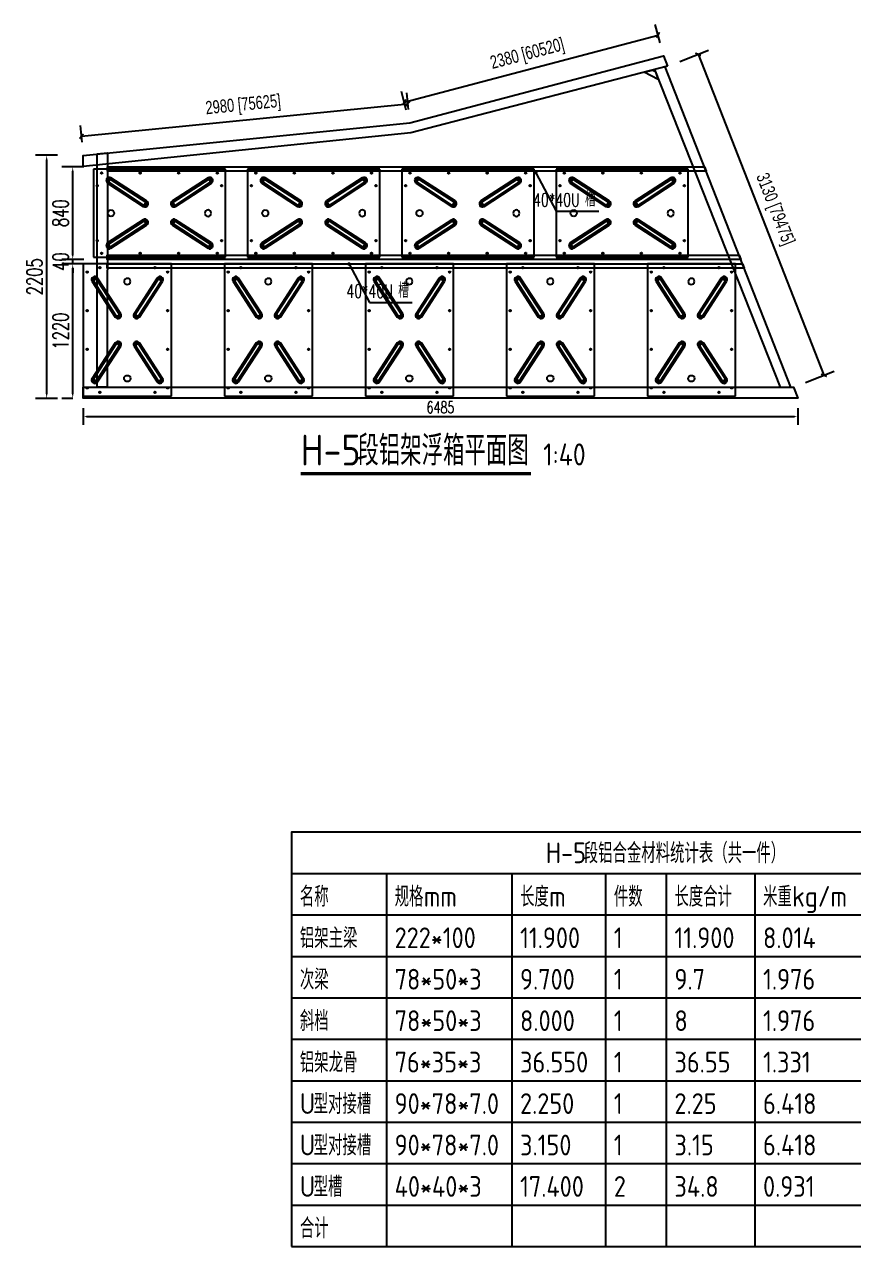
# Model space of a CAD drawing. Extents: x -89702 to 926017, y -610001 to -56924.
# Drawn here: x 137881 to 145408, y -587890 to -576803 of the extents above; entities that cross this region are included whole.
import ezdxf

# ---------------------------------------------------------------- set-up
doc = ezdxf.new("R2010")
doc.units = 0
doc.header["$LTSCALE"] = 10
doc.header["$MEASUREMENT"] = 0
for name, color, linetype in [('DIM_LEAD', 3, 'Continuous'), ('DIM_SYMB', 3, 'Continuous'), ('PUB_DIM', 3, 'Continuous'), ('PUB_TAB', 7, 'Continuous'), ('PUB_TEXT', 7, 'Continuous'), ('W-FLOAT_BOWL浮筒', 253, 'Continuous'), ('W-STEEL_FRAME钢架', 3, 'Continuous'), ('浮箱U槽', 5, 'Continuous')]:
    doc.layers.add(name, color=color, linetype=linetype)
doc.styles.add('_TCH_DIM', font='SIMPLEX', dxfattribs={"bigfont": 'GBCBIG'})
doc.styles.add('_TCH_DIM_T3', font='arial.ttf', dxfattribs={"width": 0.705882})
doc.styles.get("Standard").update_dxf_attribs({"font": 'gbenor.shx', "bigfont": 'gbcbig.shx'})
doc.styles.add('STANDARD_T3', font='simplex.shx', dxfattribs={"width": 0.7, "bigfont": 'gbcbig.shx'})
doc.dimstyles.new('_TCH_ARCH&&40', dxfattribs={"dimtxt": 119, "dimasz": 40, "dimexe": 100, "dimexo": 120, "dimgap": 50.5, "dimtad": 1, "dimdec": 0, "dimrnd": 10, "dimzin": 0, "dimdsep": 46, "dimtxsty": '_TCH_DIM_T3', "dimblk": 'ARCHTICK', "dimcen": 0.09, "dimclrt": 7, "dimadec": 0, "dimazin": 2, "dimtfac": 1, "dimtdec": 0, "dimtix": 1, "dimtmove": 2, "dimatfit": 3, "dimfxl": 0, "dimtolj": 1, "dimtzin": 0, "dimarcsym": 0})
doc.dimstyles.new('W&&30', dxfattribs={"dimtxt": 105, "dimasz": 30, "dimexe": 75, "dimexo": 90, "dimgap": 30, "dimtad": 1, "dimdec": 0, "dimzin": 0, "dimdsep": 46, "dimtxsty": 'STANDARD_T3', "dimcen": 0.09, "dimclrd": 1, "dimclre": 1, "dimclrt": 7, "dimazin": 2, "dimtfac": 1, "dimtdec": 0, "dimtix": 1, "dimtmove": 2, "dimatfit": 3, "dimfxl": 0, "dimtolj": 1, "dimtzin": 0, "dimarcsym": 0})
doc.dimstyles.new('W&&40', dxfattribs={"dimtxt": 140, "dimasz": 40, "dimexe": 100, "dimexo": 120, "dimgap": 40, "dimtad": 1, "dimdec": 0, "dimzin": 0, "dimdsep": 46, "dimtxsty": 'STANDARD_T3', "dimcen": 0.09, "dimclrd": 1, "dimclre": 1, "dimclrt": 7, "dimazin": 2, "dimtfac": 1, "dimtdec": 0, "dimtix": 1, "dimtmove": 2, "dimatfit": 3, "dimfxl": 0, "dimtolj": 1, "dimtzin": 0, "dimarcsym": 0})

# ---------------------------------------------------------------- blocks, each defined once
blk = doc.blocks.new('*D894')
at = {"layer": 'Defpoints', "color": 0, "transparency": 16777216}
for p in [(138320, -578975), (138632, -578975), (138416, -580195)]:
    blk.add_point(p, dxfattribs=at)
at = {"layer": 'W-STEEL_FRAME钢架', "color": 1, "lineweight": -2, "transparency": 16777216}
for p, q in [((138420, -578975), (138220, -578975)), ((138320, -580155), (138320, -579015)), ((138320, -580195), (138220, -580195))]:
    blk.add_line(p, q, dxfattribs=at)
at = {"layer": 'W-STEEL_FRAME钢架', "color": 1, "transparency": 16777216}
for points in [[(138313, -579015), (138326, -579015), (138320, -578975)], [(138313, -580155), (138326, -580155), (138320, -580195)]]:
    blk.add_solid(points, dxfattribs=at)
at = {"layer": 'W-STEEL_FRAME钢架', "color": 7, "transparency": 16777216, "insert": (138210, -579585), "char_height": 140, "attachment_point": 5, "rotation": 90, "style": 'STANDARD_T3'}
blk.add_mtext('\\A1;1220', dxfattribs=at)
blk = doc.blocks.new('*D895')
at = {"layer": 'Defpoints', "color": 0, "transparency": 16777216}
for p in [(138416, -580195), (144901, -580195), (144901, -580360)]:
    blk.add_point(p, dxfattribs=at)
at = {"layer": 'W-STEEL_FRAME钢架', "color": 1, "lineweight": -2, "transparency": 16777216}
for p, q in [((138416, -580285), (138416, -580435)), ((144901, -580285), (144901, -580435)), ((138446, -580360), (144871, -580360))]:
    blk.add_line(p, q, dxfattribs=at)
at = {"layer": 'W-STEEL_FRAME钢架', "color": 1, "transparency": 16777216}
for points in [[(138446, -580355), (138446, -580365), (138416, -580360)], [(144871, -580355), (144871, -580365), (144901, -580360)]]:
    blk.add_solid(points, dxfattribs=at)
at = {"layer": 'W-STEEL_FRAME钢架', "color": 7, "transparency": 16777216, "insert": (141658, -580277), "char_height": 105, "attachment_point": 5, "style": 'STANDARD_T3'}
blk.add_mtext('\\A1;6485', dxfattribs=at)
blk = doc.blocks.new('*D896')
at = {"layer": 'Defpoints', "color": 0, "transparency": 16777216}
for p in [(138416, -577990), (138083, -580195), (138416, -580195)]:
    blk.add_point(p, dxfattribs=at)
at = {"layer": 'W-STEEL_FRAME钢架', "color": 1, "lineweight": -2, "transparency": 16777216}
for p, q in [((138183, -577990), (137983, -577990)), ((138083, -578030), (138083, -580155)), ((138183, -580195), (137983, -580195))]:
    blk.add_line(p, q, dxfattribs=at)
at = {"layer": 'W-STEEL_FRAME钢架', "color": 1, "transparency": 16777216}
for points in [[(138077, -578030), (138090, -578030), (138083, -577990)], [(138077, -580155), (138090, -580155), (138083, -580195)]]:
    blk.add_solid(points, dxfattribs=at)
at = {"layer": 'W-STEEL_FRAME钢架', "color": 7, "transparency": 16777216, "insert": (137973, -579092), "char_height": 140, "attachment_point": 5, "rotation": 90, "style": 'STANDARD_T3'}
blk.add_mtext('\\A1;2205', dxfattribs=at)
blk = doc.blocks.new('fx1200')
for p, q in [((1200, 276), (0, 276)), ((0, 276), (0, -524)), ((1200, -524), (1200, 276)), ((121, 187), (116, 177)), ((116, 177), (118, 165)), ((118, 165), (121, 155)), ((128, 196), (121, 187)), ((121, 155), (129, 147)), ((126, 172), (129, 182)), ((128, 162), (126, 172)), ((139, 201), (128, 196)), ((134, 155), (128, 162)), ((129, 182), (136, 190)), ((129, 172), (131, 180)), ((131, 164), (129, 172)), ((137, 159), (129, 147)), ((129, 147), (453, -63)), ((131, 180), (137, 187)), ((137, 159), (131, 164)), ((134, 155), (458, -56)), ((136, 190), (145, 192)), ((137, 187), (145, 189)), ((153, 185), (137, 159)), ((461, -53), (137, 159)), ((150, 201), (139, 201)), ((145, 192), (155, 189)), ((145, 189), (153, 185)), ((159, 197), (150, 201)), ((159, 197), (153, 185)), ((153, 185), (477, -24)), ((478, -21), (155, 189)), ((483, -12), (159, 197)), ((1041, 197), (717, -12)), ((1045, 189), (722, -21)), ((723, -24), (1047, 185)), ((1064, 159), (741, -53)), ((742, -56), (1066, 155)), ((747, -63), (1071, 147)), ((1052, 201), (1041, 197)), ((1047, 185), (1041, 197)), ((1045, 189), (1055, 192)), ((1047, 185), (1055, 189)), ((1047, 185), (1064, 159)), ((1063, 201), (1052, 201)), ((1055, 192), (1064, 190)), ((1055, 189), (1063, 187)), ((1072, 196), (1063, 201)), ((1063, 187), (1069, 180)), ((1064, 190), (1072, 182)), ((1069, 164), (1064, 159)), ((1064, 159), (1071, 147)), ((1072, 162), (1066, 155)), ((1069, 180), (1071, 172)), ((1071, 172), (1069, 164)), ((1071, 147), (1079, 155)), ((1080, 187), (1072, 196)), ((1072, 182), (1076, 172)), ((1076, 172), (1072, 162)), ((1079, 155), (1084, 165)), ((1084, 177), (1080, 187)), ((1084, 165), (1084, 177)), ((134, -113), (140, -103)), ((140, -103), (150, -96)), ((150, -96), (161, -95)), ((161, -95), (171, -96)), ((171, -96), (180, -103)), ((180, -103), (187, -113)), ((461, -53), (453, -63)), ((453, -63), (464, -68)), ((467, -59), (458, -56)), ((461, -53), (477, -24)), ((469, -54), (461, -53)), ((464, -68), (475, -68)), ((478, -56), (467, -59)), ((475, -53), (469, -54)), ((482, -48), (475, -53)), ((475, -68), (485, -63)), ((483, -12), (477, -24)), ((477, -24), (482, -31)), ((478, -21), (485, -29)), ((485, -49), (478, -56)), ((482, -31), (485, -39)), ((485, -39), (482, -48)), ((491, -21), (483, -12)), ((485, -29), (488, -39)), ((488, -39), (485, -49)), ((485, -63), (493, -54)), ((496, -31), (491, -21)), ((493, -54), (496, -43)), ((496, -43), (496, -31)), ((709, -21), (704, -31)), ((704, -31), (704, -43)), ((704, -43), (707, -54)), ((707, -54), (715, -63)), ((717, -12), (709, -21)), ((712, -39), (715, -29)), ((715, -49), (712, -39)), ((715, -29), (722, -21)), ((723, -56), (715, -49)), ((715, -63), (725, -68)), ((717, -12), (723, -24)), ((717, -39), (718, -31)), ((718, -48), (717, -39)), ((718, -31), (723, -24)), ((725, -53), (718, -48)), ((741, -53), (723, -24)), ((733, -59), (723, -56)), ((733, -54), (725, -53)), ((725, -68), (736, -68)), ((741, -53), (733, -54)), ((742, -56), (733, -59)), ((736, -68), (747, -63)), ((741, -53), (747, -63)), ((1020, -103), (1015, -113)), ((1029, -96), (1020, -103)), ((1041, -95), (1029, -96)), ((1050, -96), (1041, -95)), ((1060, -103), (1050, -96)), ((1066, -113), (1060, -103)), ((453, -184), (129, -393)), ((132, -123), (134, -113)), ((134, -135), (132, -123)), ((140, -145), (134, -135)), ((458, -192), (134, -402)), ((137, -405), (461, -195)), ((150, -150), (140, -145)), ((161, -153), (150, -150)), ((171, -150), (161, -153)), ((180, -145), (171, -150)), ((187, -135), (180, -145)), ((187, -113), (188, -123)), ((188, -123), (187, -135)), ((464, -180), (453, -184)), ((453, -184), (461, -195)), ((458, -192), (467, -189)), ((461, -195), (469, -192)), ((461, -195), (477, -222)), ((475, -180), (464, -180)), ((467, -189), (478, -190)), ((469, -192), (475, -194)), ((485, -185), (475, -180)), ((475, -194), (482, -200)), ((482, -217), (477, -222)), ((478, -190), (485, -199)), ((485, -219), (478, -225)), ((482, -200), (485, -209)), ((485, -209), (482, -217)), ((493, -194), (485, -185)), ((485, -199), (488, -209)), ((488, -209), (485, -219)), ((491, -225), (496, -215)), ((496, -204), (493, -194)), ((496, -215), (496, -204)), ((707, -194), (704, -204)), ((704, -204), (704, -215)), ((704, -215), (709, -225)), ((715, -185), (707, -194)), ((712, -209), (715, -199)), ((715, -219), (712, -209)), ((725, -180), (715, -185)), ((715, -199), (723, -190)), ((722, -225), (715, -219)), ((717, -209), (718, -200)), ((718, -217), (717, -209)), ((718, -200), (725, -194)), ((723, -222), (718, -217)), ((723, -190), (733, -189)), ((741, -195), (723, -222)), ((736, -180), (725, -180)), ((725, -194), (733, -192)), ((733, -189), (742, -192)), ((733, -192), (741, -195)), ((747, -184), (736, -180)), ((747, -184), (741, -195)), ((741, -195), (1064, -405)), ((1066, -402), (742, -192)), ((1071, -393), (747, -184)), ((1015, -113), (1012, -123)), ((1012, -123), (1015, -135)), ((1015, -135), (1020, -145)), ((1020, -145), (1029, -150)), ((1029, -150), (1041, -153)), ((1041, -153), (1050, -150)), ((1050, -150), (1060, -145)), ((1060, -145), (1066, -135)), ((1068, -123), (1066, -113)), ((1066, -135), (1068, -123)), ((477, -222), (153, -433)), ((155, -437), (478, -225)), ((159, -443), (483, -234)), ((477, -222), (483, -234)), ((483, -234), (491, -225)), ((709, -225), (717, -234)), ((723, -222), (717, -234)), ((717, -234), (1041, -443)), ((722, -225), (1045, -437)), ((1047, -433), (723, -222)), ((118, -412), (116, -423)), ((116, -423), (121, -435)), ((121, -402), (118, -412)), ((129, -393), (121, -402)), ((121, -435), (128, -443)), ((126, -420), (128, -410)), ((129, -430), (126, -420)), ((128, -410), (134, -402)), ((128, -443), (139, -448)), ((129, -393), (137, -405)), ((129, -420), (131, -412)), ((131, -428), (129, -420)), ((136, -437), (129, -430)), ((131, -412), (137, -405)), ((137, -433), (131, -428)), ((145, -438), (136, -437)), ((153, -433), (137, -405)), ((145, -435), (137, -433)), ((153, -433), (145, -435)), ((155, -437), (145, -438)), ((150, -448), (159, -443)), ((153, -433), (159, -443)), ((1041, -443), (1047, -433)), ((1041, -443), (1052, -448)), ((1055, -438), (1045, -437)), ((1047, -433), (1064, -405)), ((1055, -435), (1047, -433)), ((1063, -433), (1055, -435)), ((1064, -437), (1055, -438)), ((1069, -428), (1063, -433)), ((1063, -448), (1072, -443)), ((1071, -393), (1064, -405)), ((1064, -405), (1069, -412)), ((1072, -430), (1064, -437)), ((1066, -402), (1072, -410)), ((1069, -412), (1071, -420)), ((1071, -420), (1069, -428)), ((1079, -402), (1071, -393)), ((1072, -410), (1076, -420)), ((1076, -420), (1072, -430)), ((1072, -443), (1080, -435)), ((1084, -412), (1079, -402)), ((1080, -435), (1084, -423)), ((1084, -423), (1084, -412)), ((0, -524), (1200, -524)), ((139, -448), (150, -448)), ((1052, -448), (1063, -448))]:
    blk.add_line(p, q)
for centre in [(75, 241), (425, 241), (775, 241), (1125, 241), (35, 126), (1165, 126), (35, -374), (1165, -374), (75, -489), (425, -489), (775, -489), (1125, -489)]:
    blk.add_circle(centre, 7)
blk = doc.blocks.new('*U834')
at = {"layer": 'W-FLOAT_BOWL浮筒', "rotation": 270.000000001017}
blk.add_blockref('fx1200', (124, 600), dxfattribs=at)
blk = doc.blocks.new('*U831')
at = {"layer": 'W-FLOAT_BOWL浮筒', "color": 0, "linetype": 'ByBlock', "lineweight": -2, "transparency": 16777216}
for p in [(-5120, 0), (-3840, 0), (-2560, 0), (-1280, 0), (0, 0)]:
    blk.add_blockref('*U834', p, dxfattribs=at)
blk = doc.blocks.new('*U832')
at = {"layer": 'W-FLOAT_BOWL浮筒', "rotation": 180.0000000010169}
blk.add_blockref('fx1200', (600, -124), dxfattribs=at)
blk = doc.blocks.new('*U833')
at = {"layer": 'W-FLOAT_BOWL浮筒', "color": 0, "linetype": 'ByBlock', "lineweight": -2, "transparency": 16777216}
for p in [(-4200, 0), (-2800, 0), (-1400, 0), (0, 0)]:
    blk.add_blockref('*U832', p, dxfattribs=at)
blk = doc.blocks.new('*D2189')
at = {"layer": 'Defpoints', "color": 0, "transparency": 16777216}
for p in [(138320, -578935), (138632, -578975), (138633, -578935)]:
    blk.add_point(p, dxfattribs=at)
at = {"layer": 'W-STEEL_FRAME钢架', "color": 1, "lineweight": -2, "transparency": 16777216}
for p, q in [((138320, -578895), (138320, -578855)), ((138420, -578935), (138220, -578935)), ((138420, -578975), (138220, -578975)), ((138320, -578975), (138320, -578935)), ((138320, -579015), (138320, -579055))]:
    blk.add_line(p, q, dxfattribs=at)
at = {"layer": 'W-STEEL_FRAME钢架', "color": 1, "transparency": 16777216}
for points in [[(138313, -578895), (138326, -578895), (138320, -578935)], [(138313, -579015), (138326, -579015), (138320, -578975)]]:
    blk.add_solid(points, dxfattribs=at)
at = {"layer": 'W-STEEL_FRAME钢架', "color": 7, "transparency": 16777216, "insert": (138210, -578955), "char_height": 140, "attachment_point": 5, "rotation": 90, "style": 'STANDARD_T3'}
blk.add_mtext('\\A1;40', dxfattribs=at)
blk = doc.blocks.new('*D2190')
at = {"layer": 'Defpoints', "color": 0, "transparency": 16777216}
for p in [(138320, -578095), (138634, -578095), (138633, -578935)]:
    blk.add_point(p, dxfattribs=at)
at = {"layer": 'W-STEEL_FRAME钢架', "color": 1, "lineweight": -2, "transparency": 16777216}
for p, q in [((138420, -578095), (138220, -578095)), ((138320, -578895), (138320, -578135)), ((138420, -578935), (138220, -578935))]:
    blk.add_line(p, q, dxfattribs=at)
at = {"layer": 'W-STEEL_FRAME钢架', "color": 1, "transparency": 16777216}
for points in [[(138313, -578135), (138326, -578135), (138320, -578095)], [(138313, -578895), (138326, -578895), (138320, -578935)]]:
    blk.add_solid(points, dxfattribs=at)
at = {"layer": 'W-STEEL_FRAME钢架', "color": 7, "transparency": 16777216, "insert": (138210, -578515), "char_height": 140, "attachment_point": 5, "rotation": 90, "style": 'STANDARD_T3'}
blk.add_mtext('\\A1;840', dxfattribs=at)
blk = doc.blocks.new('_ArchTick')
at = {"color": 0, "linetype": 'ByBlock', "const_width": 0.4}
blk.add_lwpolyline([(-0.5, -0.5), (0.5, 0.5)], dxfattribs=at)
blk = doc.blocks.new('*D2440')
at = {"layer": 'Defpoints', "color": 0, "transparency": 16777216}
for p in [(143720, -577182), (145139, -579986), (144861, -580095)]:
    blk.add_point(p, dxfattribs=at)
at = {"layer": 'PUB_DIM', "color": 0, "lineweight": -2, "transparency": 16777216}
for p, q in [((143831, -577138), (144090, -577036)), ((143997, -577073), (145139, -579986)), ((144973, -580051), (145232, -579949))]:
    blk.add_line(p, q, dxfattribs=at)
at = {"layer": 'PUB_DIM', "color": 0, "lineweight": -2, "transparency": 16777216, "xscale": 40, "yscale": 40, "zscale": 40}
for p, rotation in [((143997, -577073), 111.4031302733517), ((145139, -579986), 291.4031302733517)]:
    blk.add_blockref('_ArchTick', p, dxfattribs=dict(at, rotation=rotation))
at = {"layer": 'PUB_DIM', "color": 7, "transparency": 16777216, "insert": (144686, -578483), "char_height": 119, "attachment_point": 5, "rotation": 291.4031, "style": '_TCH_DIM_T3'}
blk.add_mtext('\\A1;3130 [79475]', dxfattribs=at)
blk = doc.blocks.new('*D2441')
at = {"layer": 'Defpoints', "color": 0, "transparency": 16777216}
for p in [(143633, -576899), (143683, -577087), (141379, -577695)]:
    blk.add_point(p, dxfattribs=at)
at = {"layer": 'W-STEEL_FRAME钢架', "color": 0, "lineweight": -2, "transparency": 16777216}
for p, q in [((143652, -576971), (143608, -576803)), ((141329, -577507), (143633, -576899)), ((141348, -577579), (141304, -577410))]:
    blk.add_line(p, q, dxfattribs=at)
at = {"layer": 'W-STEEL_FRAME钢架', "color": 0, "lineweight": -2, "transparency": 16777216, "xscale": 40, "yscale": 40, "zscale": 40}
for p, rotation in [((143633, -576899), 14.76714142802821), ((141329, -577507), 194.7671414280282)]:
    blk.add_blockref('_ArchTick', p, dxfattribs=dict(at, rotation=rotation))
at = {"layer": 'W-STEEL_FRAME钢架', "color": 7, "transparency": 16777216, "insert": (142449, -577080), "char_height": 119, "attachment_point": 5, "rotation": 14.7671, "style": '_TCH_DIM_T3'}
blk.add_mtext('\\A1;2380 [60520]', dxfattribs=at)
blk = doc.blocks.new('*D2442')
at = {"layer": 'Defpoints', "color": 0, "transparency": 16777216}
for p in [(141361, -577522), (141379, -577695), (138416, -577990)]:
    blk.add_point(p, dxfattribs=at)
at = {"layer": 'W-STEEL_FRAME钢架', "color": 0, "lineweight": -2, "transparency": 16777216}
for p, q in [((141367, -577575), (141352, -577422)), ((138399, -577817), (141361, -577522)), ((138404, -577871), (138389, -577718))]:
    blk.add_line(p, q, dxfattribs=at)
at = {"layer": 'W-STEEL_FRAME钢架', "color": 0, "lineweight": -2, "transparency": 16777216, "xscale": 40, "yscale": 40, "zscale": 40}
for p, rotation in [((141361, -577522), 5.695560882875075), ((138399, -577817), 185.695560882875)]:
    blk.add_blockref('_ArchTick', p, dxfattribs=dict(at, rotation=rotation))
at = {"layer": 'W-STEEL_FRAME钢架', "color": 7, "transparency": 16777216, "insert": (139868, -577543), "char_height": 119, "attachment_point": 5, "rotation": 5.6956, "style": '_TCH_DIM_T3'}
blk.add_mtext('\\A1;2980 [75625]', dxfattribs=at)

msp = doc.modelspace()

# ---------------------------------------------------------------- linework, layer by layer
at = {"color": 1}
msp.add_lwpolyline([(143506, -577237), (143582.7, -577217.1), (143605.9, -577227.4), (143635.3, -577301.9)], close=True, dxfattribs=at)
at = {"color": 6}
for points in [[(143698.8, -577187), (143600, -577212.6), (144741.8, -580094.7), (144838.4, -580094.7)], [(138542, -577977.6), (138634, -577968.4), (138632, -580094.7), (138542, -580094.7)]]:
    msp.add_lwpolyline(points, close=True, dxfattribs=at)
at = {"layer": 'DIM_LEAD'}
for p, q in [((142522.9, -578148), (142709.1, -578496)), ((142709.1, -578496), (143096.7, -578496)), ((140827.7, -578976.1), (141013.9, -579324.2)), ((141013.9, -579324.2), (141401.5, -579324.2))]:
    msp.add_line(p, q, dxfattribs=at)
at = {"layer": 'DIM_LEAD', "const_width": 16}
for points in [[(142519.2, -578140.9, 1), (142526.7, -578155.1, 1)], [(140823.9, -578969.1, 1), (140831.5, -578983.2, 1)]]:
    msp.add_lwpolyline(points, format="xyb", close=True, dxfattribs=at)
at = {"layer": 'DIM_SYMB', "color": 0, "const_width": 28}
msp.add_lwpolyline([(140390, -580877.9), (142478.5, -580877.9)], dxfattribs=at)
at = {"layer": 'PUB_DIM'}
for points in [[(143719.6, -577181.6), (141388.1, -577786.4), (138416, -578090.6), (138416, -577990.2), (141378.7, -577694.7), (143682.7, -577087.3), (143719.6, -577181.6)], [(138425.4, -578089.7), (138425.4, -578089.7)]]:
    msp.add_lwpolyline(points, dxfattribs=at)
at = {"layer": 'PUB_TAB'}
msp.add_lwpolyline([(140306.7, -587890.2), (147017.7, -587890.2), (147017.7, -584130.1), (140306.7, -584130.1)], close=True, dxfattribs=at)
for points in [[(140306.7, -584506.1), (147017.7, -584506.1)], [(141166.8, -584506.1), (141166.8, -587890.2)], [(142305.2, -584506.1), (142305.2, -587890.2)], [(143156.5, -584506.1), (143156.5, -587890.2)], [(143706.7, -584506.1), (143706.7, -587890.2)], [(144510.9, -584506.1), (144510.9, -587890.2)], [(140306.7, -584882.1), (147017.7, -584882.1)], [(140306.7, -585258.1), (147017.7, -585258.1)], [(140306.7, -585634.1), (147017.7, -585634.1)], [(140306.7, -586010.2), (147017.7, -586010.2)], [(140306.7, -586386.2), (147017.7, -586386.2)], [(140306.7, -586762.2), (147017.7, -586762.2)], [(140306.7, -587138.2), (147017.7, -587138.2)], [(140306.7, -587514.2), (147017.7, -587514.2)]]:
    msp.add_lwpolyline(points, dxfattribs=at)
at = {"layer": 'W-STEEL_FRAME钢架'}
msp.add_lwpolyline([(138416, -580094.7), (144861.4, -580094.7), (144900.6, -580194.7), (138416, -580194.7)], close=True, dxfattribs=at)
at = {"layer": '浮箱U槽', "linetype": 'ByBlock'}
for points in [[(144070.2, -578134.8), (138634.1, -578134.8), (138634.1, -578094.8), (144054.6, -578094.8)], [(144383.8, -578934.8), (138633.1, -578934.7), (138633.1, -578894.7), (144368.1, -578894.8)], [(144415.1, -579014.7), (138633.1, -579014.7), (138633.1, -578974.7), (144399.4, -578974.7)]]:
    msp.add_lwpolyline(points, close=True, dxfattribs=at)

# ---------------------------------------------------------------- block references
at = {"layer": 'W-FLOAT_BOWL浮筒', "color": 3, "rotation": 180}
for name, p in [('*U833', (139107.1, -578514.8)), ('*U831', (138816, -579574.7))]:
    msp.add_blockref(name, p, dxfattribs=at)

# ---------------------------------------------------------------- texts
at = {"layer": 'PUB_TAB'}
for s, height, p in [('H-5', 188.01, (142614.1, -584412.1)), ('段铝合金材料统计表（共一件）', 181.341, (142958.8, -584412.1)), ('名称', 181.34, (140381.9, -584806.9)), ('规格', 181.34, (141242, -584806.9)), ('长度', 181.34, (142380.4, -584806.9)), ('件数', 181.34, (143231.7, -584806.9)), ('长度合计', 181.34, (143781.9, -584806.9)), ('米重', 181.34, (144586.1, -584806.9)), ('kg/m', 188.01, (144850.1, -584806.9)), ('mm', 188.01, (141506.1, -584806.9)), ('m', 188, (142644.4, -584806.9)), ('铝架主梁', 181.34, (140381.9, -585182.9)), ('222*100', 188.01, (141242, -585182.9)), ('11.900', 188.01, (142380.4, -585182.9)), ('1', 188, (143231.7, -585182.9)), ('11.900', 188.01, (143781.9, -585182.9)), ('8.014', 188.01, (144586.1, -585182.9)), ('次梁', 181.34, (140381.9, -585558.9)), ('78*50*3', 188.01, (141242, -585558.9)), ('9.700', 188.01, (142380.4, -585558.9)), ('1', 188, (143231.7, -585558.9)), ('9.7', 188.01, (143781.9, -585558.9)), ('1.976', 188.01, (144586.1, -585558.9)), ('斜档', 181.34, (140381.9, -585935)), ('78*50*3', 188.01, (141242, -585935)), ('8.000', 188.01, (142380.4, -585935)), ('1', 188, (143231.7, -585935)), ('8', 188, (143781.9, -585935)), ('1.976', 188.01, (144586.1, -585935)), ('铝架龙骨', 181.34, (140381.9, -586311)), ('76*35*3', 188.01, (141242, -586311)), ('36.550', 188.01, (142380.4, -586311)), ('1', 188, (143231.7, -586311)), ('36.55', 188.01, (143781.9, -586311)), ('1.331', 188.01, (144586.1, -586311)), ('U', 188, (140381.9, -586687)), ('型对接槽', 181.34, (140507.2, -586687)), ('90*78*7.0', 188.01, (141242, -586687)), ('2.250', 188.01, (142380.4, -586687)), ('1', 188, (143231.7, -586687)), ('2.25', 188.01, (143781.9, -586687)), ('6.418', 188.01, (144586.1, -586687)), ('型对接槽', 181.34, (140507.2, -587063)), ('U', 188, (140381.9, -587063)), ('90*78*7.0', 188.01, (141242, -587063)), ('3.150', 188.01, (142380.4, -587063)), ('1', 188, (143231.7, -587063)), ('3.15', 188.01, (143781.9, -587063)), ('6.418', 188.01, (144586.1, -587063)), ('U', 188, (140381.9, -587439)), ('型槽', 181.34, (140507.2, -587439)), ('40*40*3', 188.01, (141242, -587439)), ('17.400', 188.01, (142380.4, -587439)), ('2', 188, (143231.7, -587439)), ('34.8', 188.01, (143781.9, -587439)), ('0.931', 188.01, (144586.1, -587439)), ('合计', 181.34, (140381.9, -587815))]:
    msp.add_text(s, height=height, dxfattribs=at).set_placement(p)
at = {"layer": 'PUB_TEXT', "color": 7, "style": '_TCH_DIM'}
for p in [(142969.8, -578454), (141274.6, -579282.2)]:
    msp.add_text('槽', height=135, dxfattribs=at).set_placement(p)
at = {"layer": 'PUB_TEXT', "color": 7, "style": '_TCH_DIM', "width": 0.705882}
for p in [(142497.8, -578454), (140802.6, -579282.2)]:
    msp.add_text('40*40U', height=119, dxfattribs=at).set_placement(p)
at = {"layer": 'PUB_TEXT', "color": 7}
for s, height, p in [('H-5', 280, (140390, -580804)), ('段铝架浮箱平面图', 270.07, (140903.3, -580804)), ('1:40', 200, (142590.5, -580804))]:
    msp.add_text(s, height=height, dxfattribs=at).set_placement(p)

# ---------------------------------------------------------------- dimensions: what is measured, and where the dimension line sits
at = {"layer": 'PUB_DIM', "color": 1}
dim = msp.add_aligned_dim(p1=(143719.6, -577181.6), p2=(144861.4, -580094.7), distance=298.1, dimstyle='_TCH_ARCH&&40', dxfattribs=at)
dim.commit()
dim.dimension.update_dxf_attribs({"geometry": '*D2440', "text_midpoint": (144686.1, -578483.1)})
at = {"layer": 'W-STEEL_FRAME钢架', "color": 1}
for p1, p2, distance, picture, middle in [((141378.7, -577694.7), (143682.7, -577087.3), 194.4, '*D2441', (142448.8, -577080.5)), ((138416, -577990.2), (141378.7, -577694.7), 173.7, '*D2442', (139867.5, -577543.4))]:
    dim = msp.add_aligned_dim(p1=p1, p2=p2, distance=distance, dimstyle='_TCH_ARCH&&40', dxfattribs=at)
    dim.commit()
    dim.dimension.update_dxf_attribs({"geometry": picture, "text_midpoint": middle})
at = {"layer": 'W-STEEL_FRAME钢架'}
for base, p1, p2, picture, middle in [((138083.213, -580194.6787), (138416.0373, -577990.1582), (138416.0373, -580194.6787), '*D896', (137973.213, -579092.4185)), ((138319.6, -578094.8), (138633.1, -578934.7), (138634.1, -578094.8), '*D2190', (138209.6, -578514.8)), ((138319.6, -578934.7), (138632, -578974.7), (138633.1, -578934.7), '*D2189', (138209.6, -578954.7)), ((138319.6, -578974.7), (138416, -580194.7), (138632, -578974.7), '*D894', (138209.6, -579584.7))]:
    dim = msp.add_linear_dim(base=base, p1=p1, p2=p2, angle=90, dimstyle='W&&40', override={"dimfxlon": 1}, dxfattribs=at)
    dim.commit()
    dim.dimension.update_dxf_attribs({"geometry": picture, "text_midpoint": middle})
dim = msp.add_aligned_dim(p1=(138416, -580194.7), p2=(144900.6, -580194.7), distance=-164.8, dimstyle='W&&30', dxfattribs=at)
dim.commit()
dim.dimension.update_dxf_attribs({"geometry": '*D895', "text_midpoint": (141658.3, -580277)})

doc.saveas('drawing.dxf')
